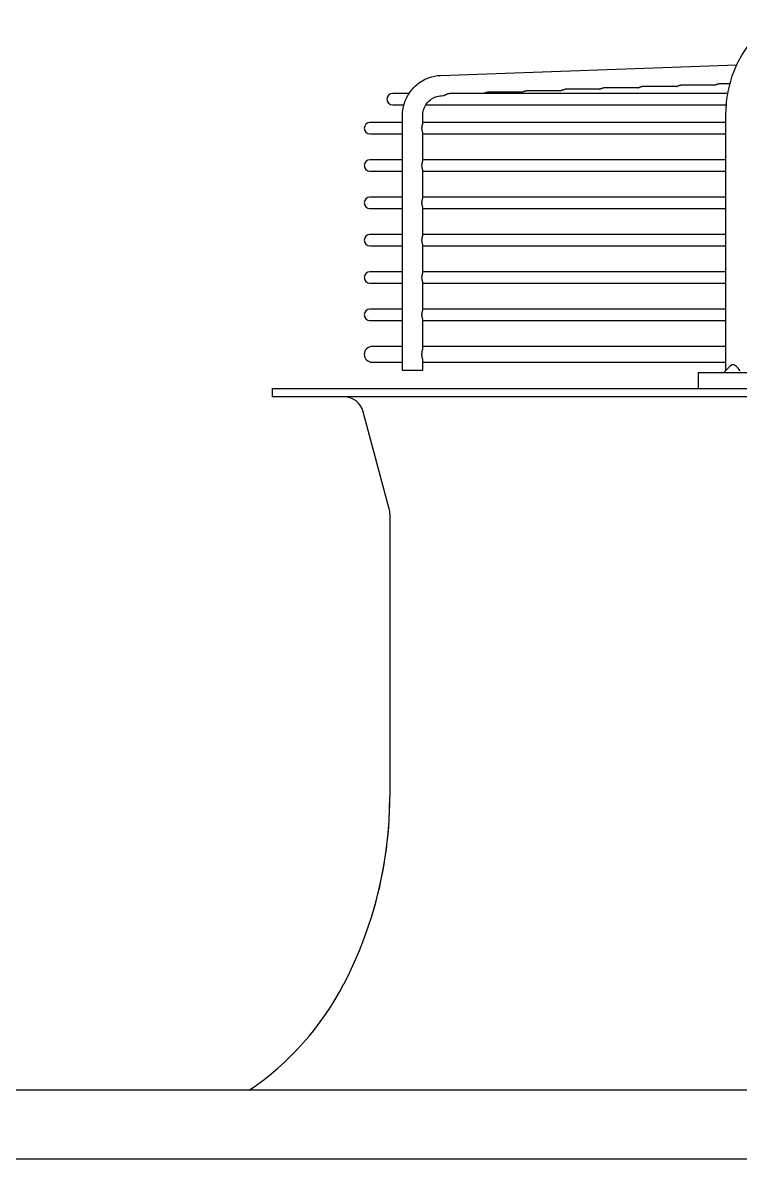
# Model space of a CAD drawing. Header units: millimetres. Extents: x 16200 to 32328, y 19251 to 29476.
# Drawn here: x 16817.8 to 16824.76, y 19596.54 to 19607.57 of the extents above; entities that cross this region are included whole.
import ezdxf

# ---------------------------------------------------------------- set-up
doc = ezdxf.new("R2010")
doc.units = ezdxf.units.MM
doc.header["$LTSCALE"] = 5
doc.layers.add('UNIT', color=6, linetype='Continuous')

msp = doc.modelspace()

# ---------------------------------------------------------------- linework, layer by layer
at = {"layer": 'UNIT'}
for p, q in [((16821.8529, 19607.0623), (16824.7281, 19607.1663)), ((16824.143, 19606.9544), (16823.8096, 19606.9544)), ((16824.5171, 19606.9679), (16824.1837, 19606.9679)), ((16824.6622, 19606.9814), (16824.5579, 19606.9814)), ((16821.547, 19606.8869), (16821.3884, 19606.8869)), ((16821.86, 19606.8656), (16821.8822, 19606.8664)), ((16824.6417, 19606.8869), (16821.9386, 19606.8869)), ((16822.6462, 19606.9004), (16822.3128, 19606.9004)), ((16823.0204, 19606.9139), (16822.687, 19606.9139)), ((16823.3946, 19606.9274), (16823.0612, 19606.9274)), ((16823.7688, 19606.9409), (16823.4354, 19606.9409)), ((16821.3884, 19606.7767), (16821.4974, 19606.7767)), ((16821.7101, 19606.7767), (16824.6274, 19606.7767)), ((16821.4827, 19604.1995), (16821.4827, 19606.6689)), ((16821.6796, 19606.589), (16821.6796, 19606.6689)), ((16824.6228, 19604.1995), (16824.6228, 19606.6689)), ((16821.4827, 19606.605), (16821.168, 19606.605)), ((16824.6228, 19606.605), (16821.6796, 19606.605)), ((16821.168, 19606.4948), (16821.4827, 19606.4948)), ((16821.6796, 19606.2268), (16821.6796, 19606.5107)), ((16821.6796, 19606.4948), (16824.6228, 19606.4948)), ((16821.4827, 19606.2428), (16821.168, 19606.2428)), ((16824.6228, 19606.2428), (16821.6796, 19606.2428)), ((16821.168, 19606.1326), (16821.4827, 19606.1326)), ((16821.6796, 19605.8646), (16821.6796, 19606.1485)), ((16821.6796, 19606.1326), (16824.6228, 19606.1326)), ((16821.4827, 19605.8806), (16821.168, 19605.8806)), ((16824.6228, 19605.8806), (16821.6796, 19605.8806)), ((16821.168, 19605.7704), (16821.4827, 19605.7704)), ((16821.6796, 19605.5024), (16821.6796, 19605.7863)), ((16821.6796, 19605.7704), (16824.6228, 19605.7704)), ((16821.4827, 19605.5184), (16821.168, 19605.5184)), ((16824.6228, 19605.5184), (16821.6796, 19605.5184)), ((16821.168, 19605.4081), (16821.4827, 19605.4081)), ((16821.6796, 19605.1402), (16821.6796, 19605.4241)), ((16821.6796, 19605.4081), (16824.6228, 19605.4081)), ((16821.4827, 19605.1562), (16821.168, 19605.1562)), ((16824.6228, 19605.1562), (16821.6796, 19605.1562)), ((16821.168, 19605.0459), (16821.4827, 19605.0459)), ((16821.6796, 19604.778), (16821.6796, 19605.0619)), ((16821.6796, 19605.0459), (16824.6228, 19605.0459)), ((16821.4827, 19604.794), (16821.168, 19604.794)), ((16824.6228, 19604.794), (16821.6796, 19604.794)), ((16821.168, 19604.6837), (16821.4827, 19604.6837)), ((16821.6796, 19604.4023), (16821.6796, 19604.6997)), ((16821.6796, 19604.6837), (16824.6228, 19604.6837)), ((16821.4827, 19604.4318), (16821.1896, 19604.4318)), ((16824.6228, 19604.4318), (16821.6796, 19604.4318)), ((16821.6796, 19604.1995), (16821.6796, 19604.3077)), ((16821.1896, 19604.2782), (16821.4827, 19604.2782)), ((16821.6796, 19604.1995), (16821.4827, 19604.1995)), ((16821.6796, 19604.2782), (16824.6228, 19604.2782)), ((16824.3529, 19604.1798), (16826.5801, 19604.1798)), ((16824.3529, 19604.1798), (16824.3529, 19604.0223)), ((16820.2191, 19604.0223), (16853.9593, 19604.0223)), ((16820.2191, 19604.0223), (16820.2191, 19603.9436)), ((16853.9593, 19603.9436), (16820.2191, 19603.9436)), ((16821.3542, 19602.8558), (16821.1031, 19603.7974)), ((16821.3609, 19602.8051), (16821.3609, 19600.0641)), ((16819.5989, 19597.2113), (16787.4001, 19597.2113)), ((16848.1957, 19597.2113), (16819.5989, 19597.2113)), ((16847.9461, 19596.542), (16787.6496, 19596.542))]:
    msp.add_line(p, q, dxfattribs=at)
for centre, radius, start, end in [((16821.3884, 19606.8318), 0.0551, 90, 270), ((16821.168, 19606.5499), 0.0551, 90, 270), ((16821.168, 19606.1877), 0.0551, 90, 270), ((16821.168, 19605.8255), 0.0551, 90, 270), ((16821.168, 19605.4633), 0.0551, 90, 270), ((16821.168, 19605.1011), 0.0551, 90, 270), ((16821.168, 19604.7389), 0.0551, 90, 270), ((16821.1896, 19604.355), 0.0768, 90, 270), ((16820.9129, 19603.7467), 0.1969, 14.93142, 90), ((16821.164, 19602.8051), 0.1969, 0, 14.93142), ((16817.4239, 19600.0641), 3.937, 332.49816, 0), ((16817.4239, 19600.0641), 3.937, 342.86807, 0), ((16818.4017, 19599.5551), 2.8346, 304.22448, 332.49816)]:
    msp.add_arc(centre, radius, start, end, dxfattribs=at)
for points, knots in [([(16824.6228, 19606.6689), (16824.6228, 19606.7044), (16824.6243, 19606.7403), (16824.6273, 19606.7757), (16824.6303, 19606.8112), (16824.6347, 19606.8461), (16824.6406, 19606.8808), (16824.6465, 19606.9154), (16824.6539, 19606.9498), (16824.6627, 19606.9833), (16824.6714, 19607.0167), (16824.6815, 19607.0493), (16824.693, 19607.081), (16824.7045, 19607.1128), (16824.7174, 19607.1438), (16824.7314, 19607.1734), (16824.7455, 19607.203), (16824.7607, 19607.2313), (16824.7771, 19607.2583), (16824.7935, 19607.2854), (16824.8112, 19607.3112), (16824.8298, 19607.3354), (16824.8483, 19607.3595), (16824.8678, 19607.382), (16824.8882, 19607.4029), (16824.9087, 19607.4237), (16824.9301, 19607.443), (16824.9521, 19607.4603), (16824.9742, 19607.4777), (16824.9968, 19607.4931), (16825.0202, 19607.5066), (16825.0435, 19607.5201), (16825.0675, 19607.5318), (16825.0918, 19607.5413), (16825.1161, 19607.5509), (16825.1406, 19607.5583), (16825.1656, 19607.5638), (16825.1905, 19607.5692), (16825.2158, 19607.5726), (16825.241, 19607.5738)], [0, 0, 0, 0, 0.076921, 0.076921, 0.076921, 0.1538421, 0.1538421, 0.1538421, 0.2307631, 0.2307631, 0.2307631, 0.3076842, 0.3076842, 0.3076842, 0.3846052, 0.3846052, 0.3846052, 0.4615263, 0.4615263, 0.4615263, 0.5384473, 0.5384473, 0.5384473, 0.6153684, 0.6153684, 0.6153684, 0.6922894, 0.6922894, 0.6922894, 0.7692105, 0.7692105, 0.7692105, 0.8461315, 0.8461315, 0.8461315, 0.9230526, 0.9230526, 0.9230526, 1, 1, 1, 1]), ([(16821.4827, 19606.6689), (16821.4827, 19606.7088), (16821.4887, 19606.7488), (16821.5121, 19606.8252), (16821.5295, 19606.8616), (16821.5744, 19606.9274), (16821.6019, 19606.9569), (16821.6644, 19607.006), (16821.6994, 19607.0256), (16821.7739, 19607.0531), (16821.8133, 19607.0609), (16821.8529, 19607.0623)], [1.5707963, 1.5707963, 1.5707963, 1.5707963, 1.8779743, 1.8779743, 2.1851522, 2.1851522, 2.4923302, 2.4923302, 2.7995081, 2.7995081, 3.1066861, 3.1066861, 3.1066861, 3.1066861]), ([(16823.7688, 19606.9409), (16823.7694, 19606.9413), (16823.7701, 19606.9417), (16823.7708, 19606.9421), (16823.7717, 19606.9426), (16823.7727, 19606.9431), (16823.7736, 19606.9436), (16823.7745, 19606.9441), (16823.7755, 19606.9446), (16823.7764, 19606.9451), (16823.7774, 19606.9456), (16823.7784, 19606.9461), (16823.7793, 19606.9466), (16823.7803, 19606.947), (16823.7813, 19606.9475), (16823.7823, 19606.9479), (16823.7833, 19606.9484), (16823.7842, 19606.9488), (16823.7852, 19606.9492), (16823.7862, 19606.9496), (16823.7872, 19606.95), (16823.7882, 19606.9504), (16823.7892, 19606.9507), (16823.7902, 19606.9511), (16823.7913, 19606.9514), (16823.7923, 19606.9517), (16823.7933, 19606.952), (16823.7943, 19606.9523), (16823.7953, 19606.9526), (16823.7963, 19606.9528), (16823.7973, 19606.953), (16823.7983, 19606.9532), (16823.7993, 19606.9534), (16823.8003, 19606.9536), (16823.8013, 19606.9538), (16823.8023, 19606.9539), (16823.8033, 19606.954), (16823.8043, 19606.9542), (16823.8053, 19606.9542), (16823.8062, 19606.9543), (16823.8072, 19606.9544), (16823.8082, 19606.9544), (16823.8092, 19606.9544), (16823.8093, 19606.9544), (16823.8094, 19606.9544), (16823.8096, 19606.9544)], [0.17689154, 0.17689154, 0.17689154, 0.17689154, 0.19512195, 0.19512195, 0.19512195, 0.2195122, 0.2195122, 0.2195122, 0.24390244, 0.24390244, 0.24390244, 0.26829268, 0.26829268, 0.26829268, 0.29268293, 0.29268293, 0.29268293, 0.31707317, 0.31707317, 0.31707317, 0.34146341, 0.34146341, 0.34146341, 0.36585366, 0.36585366, 0.36585366, 0.3902439, 0.3902439, 0.3902439, 0.41463415, 0.41463415, 0.41463415, 0.43902439, 0.43902439, 0.43902439, 0.46341463, 0.46341463, 0.46341463, 0.48780488, 0.48780488, 0.48780488, 0.51219512, 0.51219512, 0.51219512, 0.51556798, 0.51556798, 0.51556798, 0.51556798]), ([(16824.143, 19606.9544), (16824.1436, 19606.9548), (16824.1443, 19606.9552), (16824.145, 19606.9556), (16824.1459, 19606.9561), (16824.1469, 19606.9566), (16824.1478, 19606.9571), (16824.1487, 19606.9576), (16824.1497, 19606.9581), (16824.1506, 19606.9586), (16824.1516, 19606.9591), (16824.1526, 19606.9596), (16824.1535, 19606.9601), (16824.1545, 19606.9605), (16824.1555, 19606.961), (16824.1565, 19606.9614), (16824.1575, 19606.9619), (16824.1585, 19606.9623), (16824.1595, 19606.9627), (16824.1604, 19606.9631), (16824.1614, 19606.9635), (16824.1624, 19606.9639), (16824.1634, 19606.9642), (16824.1645, 19606.9646), (16824.1655, 19606.9649), (16824.1665, 19606.9652), (16824.1675, 19606.9655), (16824.1685, 19606.9658), (16824.1695, 19606.966), (16824.1705, 19606.9663), (16824.1715, 19606.9665), (16824.1725, 19606.9667), (16824.1735, 19606.9669), (16824.1745, 19606.9671), (16824.1755, 19606.9673), (16824.1765, 19606.9674), (16824.1775, 19606.9675), (16824.1785, 19606.9677), (16824.1795, 19606.9677), (16824.1804, 19606.9678), (16824.1814, 19606.9679), (16824.1824, 19606.9679), (16824.1833, 19606.9679), (16824.1835, 19606.9679), (16824.1836, 19606.9679), (16824.1837, 19606.9679)], [0.17654387, 0.17654387, 0.17654387, 0.17654387, 0.19512195, 0.19512195, 0.19512195, 0.2195122, 0.2195122, 0.2195122, 0.24390244, 0.24390244, 0.24390244, 0.26829268, 0.26829268, 0.26829268, 0.29268293, 0.29268293, 0.29268293, 0.31707317, 0.31707317, 0.31707317, 0.34146341, 0.34146341, 0.34146341, 0.36585366, 0.36585366, 0.36585366, 0.3902439, 0.3902439, 0.3902439, 0.41463415, 0.41463415, 0.41463415, 0.43902439, 0.43902439, 0.43902439, 0.46341463, 0.46341463, 0.46341463, 0.48780488, 0.48780488, 0.48780488, 0.51219512, 0.51219512, 0.51219512, 0.51558176, 0.51558176, 0.51558176, 0.51558176]), ([(16824.5171, 19606.9679), (16824.5178, 19606.9683), (16824.5185, 19606.9687), (16824.5192, 19606.9691), (16824.5202, 19606.9696), (16824.5211, 19606.9701), (16824.522, 19606.9706), (16824.523, 19606.9711), (16824.5239, 19606.9716), (16824.5249, 19606.9721), (16824.5258, 19606.9726), (16824.5268, 19606.9731), (16824.5278, 19606.9736), (16824.5287, 19606.9741), (16824.5297, 19606.9745), (16824.5307, 19606.975), (16824.5317, 19606.9754), (16824.5327, 19606.9758), (16824.5337, 19606.9762), (16824.5347, 19606.9766), (16824.5357, 19606.977), (16824.5367, 19606.9774), (16824.5377, 19606.9777), (16824.5387, 19606.9781), (16824.5397, 19606.9784), (16824.5407, 19606.9787), (16824.5417, 19606.979), (16824.5427, 19606.9793), (16824.5437, 19606.9795), (16824.5447, 19606.9798), (16824.5457, 19606.98), (16824.5467, 19606.9802), (16824.5477, 19606.9804), (16824.5487, 19606.9806), (16824.5497, 19606.9808), (16824.5507, 19606.9809), (16824.5517, 19606.981), (16824.5527, 19606.9811), (16824.5537, 19606.9812), (16824.5546, 19606.9813), (16824.5556, 19606.9814), (16824.5566, 19606.9814), (16824.5575, 19606.9814), (16824.5577, 19606.9814), (16824.5578, 19606.9814), (16824.5579, 19606.9814)], [0.1761954, 0.1761954, 0.1761954, 0.1761954, 0.19512195, 0.19512195, 0.19512195, 0.2195122, 0.2195122, 0.2195122, 0.24390244, 0.24390244, 0.24390244, 0.26829268, 0.26829268, 0.26829268, 0.29268293, 0.29268293, 0.29268293, 0.31707317, 0.31707317, 0.31707317, 0.34146341, 0.34146341, 0.34146341, 0.36585366, 0.36585366, 0.36585366, 0.3902439, 0.3902439, 0.3902439, 0.41463415, 0.41463415, 0.41463415, 0.43902439, 0.43902439, 0.43902439, 0.46341463, 0.46341463, 0.46341463, 0.48780488, 0.48780488, 0.48780488, 0.51219512, 0.51219512, 0.51219512, 0.51559553, 0.51559553, 0.51559553, 0.51559553]), ([(16821.6796, 19606.6689), (16821.6796, 19606.6894), (16821.6827, 19606.7098), (16821.6946, 19606.7488), (16821.7034, 19606.7672), (16821.7259, 19606.8001), (16821.7395, 19606.8147), (16821.77, 19606.8387), (16821.787, 19606.8481), (16821.8226, 19606.8612), (16821.8412, 19606.8649), (16821.86, 19606.8656)], [1.5707963, 1.5707963, 1.5707963, 1.5707963, 1.8779743, 1.8779743, 2.1851522, 2.1851522, 2.4923302, 2.4923302, 2.7995081, 2.7995081, 3.1066861, 3.1066861, 3.1066861, 3.1066861]), ([(16821.8822, 19606.8664), (16821.8824, 19606.8664), (16821.8825, 19606.8664), (16821.8827, 19606.8664), (16821.883, 19606.8665), (16821.8832, 19606.8665), (16821.8835, 19606.8666), (16821.8841, 19606.8667), (16821.8847, 19606.8668), (16821.8853, 19606.867), (16821.886, 19606.8672), (16821.8866, 19606.8675), (16821.8873, 19606.8678), (16821.888, 19606.8681), (16821.8888, 19606.8684), (16821.8895, 19606.8688), (16821.8903, 19606.8692), (16821.8911, 19606.8696), (16821.8919, 19606.8701), (16821.8927, 19606.8705), (16821.8935, 19606.871), (16821.8944, 19606.8715), (16821.8952, 19606.8719), (16821.8961, 19606.8724), (16821.897, 19606.8729), (16821.8979, 19606.8735), (16821.8988, 19606.874), (16821.8997, 19606.8745), (16821.9006, 19606.875), (16821.9016, 19606.8755), (16821.9025, 19606.876), (16821.9035, 19606.8766), (16821.9044, 19606.8771), (16821.9054, 19606.8776), (16821.9063, 19606.8781), (16821.9073, 19606.8786), (16821.9083, 19606.879), (16821.9092, 19606.8795), (16821.9102, 19606.88), (16821.9112, 19606.8804), (16821.9122, 19606.8809), (16821.9132, 19606.8813), (16821.9142, 19606.8817), (16821.9152, 19606.8821), (16821.9162, 19606.8825), (16821.9172, 19606.8829), (16821.9182, 19606.8832), (16821.9192, 19606.8836), (16821.9202, 19606.8839), (16821.9212, 19606.8842), (16821.9222, 19606.8845), (16821.9233, 19606.8848), (16821.9243, 19606.8851), (16821.9253, 19606.8853), (16821.9263, 19606.8855), (16821.9273, 19606.8858), (16821.9283, 19606.886), (16821.9293, 19606.8861), (16821.9303, 19606.8863), (16821.9313, 19606.8864), (16821.9323, 19606.8866), (16821.9333, 19606.8867), (16821.9343, 19606.8868), (16821.9353, 19606.8868), (16821.9363, 19606.8869), (16821.9372, 19606.8869), (16821.9382, 19606.8869), (16821.9383, 19606.8869), (16821.9385, 19606.8869), (16821.9386, 19606.8869)], [0.00401292, 0.00401292, 0.00401292, 0.00401292, 0.01219512, 0.01219512, 0.01219512, 0.02439024, 0.02439024, 0.02439024, 0.04878049, 0.04878049, 0.04878049, 0.07317073, 0.07317073, 0.07317073, 0.09756098, 0.09756098, 0.09756098, 0.12195122, 0.12195122, 0.12195122, 0.14634146, 0.14634146, 0.14634146, 0.17073171, 0.17073171, 0.17073171, 0.19512195, 0.19512195, 0.19512195, 0.2195122, 0.2195122, 0.2195122, 0.24390244, 0.24390244, 0.24390244, 0.26829268, 0.26829268, 0.26829268, 0.29268293, 0.29268293, 0.29268293, 0.31707317, 0.31707317, 0.31707317, 0.34146341, 0.34146341, 0.34146341, 0.36585366, 0.36585366, 0.36585366, 0.3902439, 0.3902439, 0.3902439, 0.41463415, 0.41463415, 0.41463415, 0.43902439, 0.43902439, 0.43902439, 0.46341463, 0.46341463, 0.46341463, 0.48780488, 0.48780488, 0.48780488, 0.51219512, 0.51219512, 0.51219512, 0.51549915, 0.51549915, 0.51549915, 0.51549915]), ([(16822.2721, 19606.8869), (16822.2727, 19606.8873), (16822.2733, 19606.8876), (16822.2739, 19606.888), (16822.2749, 19606.8885), (16822.2758, 19606.889), (16822.2767, 19606.8896), (16822.2777, 19606.8901), (16822.2786, 19606.8906), (16822.2796, 19606.8911), (16822.2805, 19606.8916), (16822.2815, 19606.8921), (16822.2825, 19606.8925), (16822.2835, 19606.893), (16822.2844, 19606.8935), (16822.2854, 19606.8939), (16822.2864, 19606.8944), (16822.2874, 19606.8948), (16822.2884, 19606.8952), (16822.2894, 19606.8956), (16822.2904, 19606.896), (16822.2914, 19606.8964), (16822.2924, 19606.8967), (16822.2934, 19606.8971), (16822.2944, 19606.8974), (16822.2954, 19606.8977), (16822.2964, 19606.898), (16822.2975, 19606.8983), (16822.2985, 19606.8986), (16822.2995, 19606.8988), (16822.3005, 19606.899), (16822.3015, 19606.8993), (16822.3025, 19606.8995), (16822.3035, 19606.8996), (16822.3045, 19606.8998), (16822.3055, 19606.8999), (16822.3065, 19606.9001), (16822.3075, 19606.9002), (16822.3085, 19606.9003), (16822.3095, 19606.9003), (16822.3105, 19606.9004), (16822.3114, 19606.9004), (16822.3124, 19606.9004), (16822.3125, 19606.9004), (16822.3127, 19606.9004), (16822.3128, 19606.9004)], [0.1782737, 0.1782737, 0.1782737, 0.1782737, 0.19512195, 0.19512195, 0.19512195, 0.2195122, 0.2195122, 0.2195122, 0.24390244, 0.24390244, 0.24390244, 0.26829268, 0.26829268, 0.26829268, 0.29268293, 0.29268293, 0.29268293, 0.31707317, 0.31707317, 0.31707317, 0.34146341, 0.34146341, 0.34146341, 0.36585366, 0.36585366, 0.36585366, 0.3902439, 0.3902439, 0.3902439, 0.41463415, 0.41463415, 0.41463415, 0.43902439, 0.43902439, 0.43902439, 0.46341463, 0.46341463, 0.46341463, 0.48780488, 0.48780488, 0.48780488, 0.51219512, 0.51219512, 0.51219512, 0.5155129, 0.5155129, 0.5155129, 0.5155129]), ([(16822.6462, 19606.9004), (16822.6469, 19606.9008), (16822.6475, 19606.9012), (16822.6482, 19606.9015), (16822.6491, 19606.902), (16822.65, 19606.9026), (16822.6509, 19606.9031), (16822.6519, 19606.9036), (16822.6528, 19606.9041), (16822.6538, 19606.9046), (16822.6547, 19606.9051), (16822.6557, 19606.9056), (16822.6567, 19606.906), (16822.6577, 19606.9065), (16822.6586, 19606.907), (16822.6596, 19606.9074), (16822.6606, 19606.9079), (16822.6616, 19606.9083), (16822.6626, 19606.9087), (16822.6636, 19606.9091), (16822.6646, 19606.9095), (16822.6656, 19606.9099), (16822.6666, 19606.9102), (16822.6676, 19606.9106), (16822.6686, 19606.9109), (16822.6696, 19606.9112), (16822.6707, 19606.9115), (16822.6717, 19606.9118), (16822.6727, 19606.9121), (16822.6737, 19606.9123), (16822.6747, 19606.9125), (16822.6757, 19606.9128), (16822.6767, 19606.9129), (16822.6777, 19606.9131), (16822.6787, 19606.9133), (16822.6797, 19606.9134), (16822.6807, 19606.9136), (16822.6817, 19606.9137), (16822.6827, 19606.9138), (16822.6837, 19606.9138), (16822.6846, 19606.9139), (16822.6856, 19606.9139), (16822.6866, 19606.9139), (16822.6867, 19606.9139), (16822.6868, 19606.9139), (16822.687, 19606.9139)], [0.17792949, 0.17792949, 0.17792949, 0.17792949, 0.19512195, 0.19512195, 0.19512195, 0.2195122, 0.2195122, 0.2195122, 0.24390244, 0.24390244, 0.24390244, 0.26829268, 0.26829268, 0.26829268, 0.29268293, 0.29268293, 0.29268293, 0.31707317, 0.31707317, 0.31707317, 0.34146341, 0.34146341, 0.34146341, 0.36585366, 0.36585366, 0.36585366, 0.3902439, 0.3902439, 0.3902439, 0.41463415, 0.41463415, 0.41463415, 0.43902439, 0.43902439, 0.43902439, 0.46341463, 0.46341463, 0.46341463, 0.48780488, 0.48780488, 0.48780488, 0.51219512, 0.51219512, 0.51219512, 0.51552666, 0.51552666, 0.51552666, 0.51552666]), ([(16823.0204, 19606.9139), (16823.0211, 19606.9143), (16823.0217, 19606.9147), (16823.0224, 19606.915), (16823.0233, 19606.9156), (16823.0242, 19606.9161), (16823.0252, 19606.9166), (16823.0261, 19606.9171), (16823.027, 19606.9176), (16823.028, 19606.9181), (16823.029, 19606.9186), (16823.0299, 19606.9191), (16823.0309, 19606.9196), (16823.0319, 19606.92), (16823.0329, 19606.9205), (16823.0338, 19606.9209), (16823.0348, 19606.9214), (16823.0358, 19606.9218), (16823.0368, 19606.9222), (16823.0378, 19606.9226), (16823.0388, 19606.923), (16823.0398, 19606.9234), (16823.0408, 19606.9237), (16823.0418, 19606.9241), (16823.0428, 19606.9244), (16823.0439, 19606.9247), (16823.0449, 19606.925), (16823.0459, 19606.9253), (16823.0469, 19606.9256), (16823.0479, 19606.9258), (16823.0489, 19606.926), (16823.0499, 19606.9262), (16823.0509, 19606.9264), (16823.0519, 19606.9266), (16823.0529, 19606.9268), (16823.0539, 19606.9269), (16823.0549, 19606.927), (16823.0559, 19606.9272), (16823.0569, 19606.9273), (16823.0579, 19606.9273), (16823.0588, 19606.9274), (16823.0598, 19606.9274), (16823.0608, 19606.9274), (16823.0609, 19606.9274), (16823.061, 19606.9274), (16823.0612, 19606.9274)], [0.17758438, 0.17758438, 0.17758438, 0.17758438, 0.19512195, 0.19512195, 0.19512195, 0.2195122, 0.2195122, 0.2195122, 0.24390244, 0.24390244, 0.24390244, 0.26829268, 0.26829268, 0.26829268, 0.29268293, 0.29268293, 0.29268293, 0.31707317, 0.31707317, 0.31707317, 0.34146341, 0.34146341, 0.34146341, 0.36585366, 0.36585366, 0.36585366, 0.3902439, 0.3902439, 0.3902439, 0.41463415, 0.41463415, 0.41463415, 0.43902439, 0.43902439, 0.43902439, 0.46341463, 0.46341463, 0.46341463, 0.48780488, 0.48780488, 0.48780488, 0.51219512, 0.51219512, 0.51219512, 0.51554043, 0.51554043, 0.51554043, 0.51554043]), ([(16823.3946, 19606.9274), (16823.3953, 19606.9278), (16823.3959, 19606.9282), (16823.3966, 19606.9286), (16823.3975, 19606.9291), (16823.3984, 19606.9296), (16823.3994, 19606.9301), (16823.4003, 19606.9306), (16823.4013, 19606.9311), (16823.4022, 19606.9316), (16823.4032, 19606.9321), (16823.4041, 19606.9326), (16823.4051, 19606.9331), (16823.4061, 19606.9335), (16823.4071, 19606.934), (16823.4081, 19606.9344), (16823.409, 19606.9349), (16823.41, 19606.9353), (16823.411, 19606.9357), (16823.412, 19606.9361), (16823.413, 19606.9365), (16823.414, 19606.9369), (16823.415, 19606.9372), (16823.416, 19606.9376), (16823.417, 19606.9379), (16823.4181, 19606.9382), (16823.4191, 19606.9385), (16823.4201, 19606.9388), (16823.4211, 19606.9391), (16823.4221, 19606.9393), (16823.4231, 19606.9395), (16823.4241, 19606.9397), (16823.4251, 19606.9399), (16823.4261, 19606.9401), (16823.4271, 19606.9403), (16823.4281, 19606.9404), (16823.4291, 19606.9405), (16823.4301, 19606.9407), (16823.4311, 19606.9407), (16823.4321, 19606.9408), (16823.433, 19606.9409), (16823.434, 19606.9409), (16823.435, 19606.9409), (16823.4351, 19606.9409), (16823.4352, 19606.9409), (16823.4354, 19606.9409)], [0.17723839, 0.17723839, 0.17723839, 0.17723839, 0.19512195, 0.19512195, 0.19512195, 0.2195122, 0.2195122, 0.2195122, 0.24390244, 0.24390244, 0.24390244, 0.26829268, 0.26829268, 0.26829268, 0.29268293, 0.29268293, 0.29268293, 0.31707317, 0.31707317, 0.31707317, 0.34146341, 0.34146341, 0.34146341, 0.36585366, 0.36585366, 0.36585366, 0.3902439, 0.3902439, 0.3902439, 0.41463415, 0.41463415, 0.41463415, 0.43902439, 0.43902439, 0.43902439, 0.46341463, 0.46341463, 0.46341463, 0.48780488, 0.48780488, 0.48780488, 0.51219512, 0.51219512, 0.51219512, 0.5155542, 0.5155542, 0.5155542, 0.5155542]), ([(16821.6726, 19606.5499), (16821.6726, 19606.5509), (16821.6726, 19606.5529), (16821.6728, 19606.5559), (16821.673, 19606.5588), (16821.6734, 19606.5618), (16821.6738, 19606.5646), (16821.6743, 19606.5674), (16821.6748, 19606.5701), (16821.6755, 19606.5728), (16821.6761, 19606.5753), (16821.6768, 19606.5777), (16821.6775, 19606.58), (16821.6781, 19606.5821), (16821.6787, 19606.5841), (16821.6792, 19606.5859), (16821.6795, 19606.5875), (16821.6796, 19606.5885), (16821.6796, 19606.589), (16821.6796, 19606.589)], [0, 0, 0, 0, 0.04761905, 0.0952381, 0.14285714, 0.19047619, 0.23809524, 0.28571429, 0.33333333, 0.38095238, 0.42857143, 0.47619048, 0.52380952, 0.57142857, 0.61904762, 0.66666667, 0.71428571, 0.76190476, 0.76755733, 0.76755733, 0.76755733, 0.76755733]), ([(16821.6796, 19606.5107), (16821.6796, 19606.5108), (16821.6796, 19606.5113), (16821.6795, 19606.5122), (16821.6792, 19606.5138), (16821.6787, 19606.5156), (16821.6781, 19606.5176), (16821.6775, 19606.5198), (16821.6768, 19606.522), (16821.6761, 19606.5245), (16821.6755, 19606.527), (16821.6748, 19606.5296), (16821.6743, 19606.5323), (16821.6738, 19606.5351), (16821.6734, 19606.538), (16821.673, 19606.5409), (16821.6728, 19606.5439), (16821.6726, 19606.5469), (16821.6726, 19606.5489), (16821.6726, 19606.5499)], [0.23243408, 0.23243408, 0.23243408, 0.23243408, 0.23809524, 0.28571429, 0.33333333, 0.38095238, 0.42857143, 0.47619048, 0.52380952, 0.57142857, 0.61904762, 0.66666667, 0.71428571, 0.76190476, 0.80952381, 0.85714286, 0.9047619, 0.95238095, 1, 1, 1, 1]), ([(16821.6726, 19606.1877), (16821.6726, 19606.1887), (16821.6726, 19606.1907), (16821.6728, 19606.1937), (16821.673, 19606.1966), (16821.6734, 19606.1995), (16821.6738, 19606.2024), (16821.6743, 19606.2052), (16821.6748, 19606.2079), (16821.6755, 19606.2106), (16821.6761, 19606.2131), (16821.6768, 19606.2155), (16821.6775, 19606.2178), (16821.6781, 19606.2199), (16821.6787, 19606.2219), (16821.6792, 19606.2237), (16821.6795, 19606.2253), (16821.6796, 19606.2263), (16821.6796, 19606.2268), (16821.6796, 19606.2268)], [0, 0, 0, 0, 0.04761905, 0.0952381, 0.14285714, 0.19047619, 0.23809524, 0.28571429, 0.33333333, 0.38095238, 0.42857143, 0.47619048, 0.52380952, 0.57142857, 0.61904762, 0.66666667, 0.71428571, 0.76190476, 0.76755733, 0.76755733, 0.76755733, 0.76755733]), ([(16821.6796, 19606.1485), (16821.6796, 19606.1486), (16821.6796, 19606.1491), (16821.6795, 19606.15), (16821.6792, 19606.1516), (16821.6787, 19606.1534), (16821.6781, 19606.1554), (16821.6775, 19606.1576), (16821.6768, 19606.1598), (16821.6761, 19606.1623), (16821.6755, 19606.1648), (16821.6748, 19606.1674), (16821.6743, 19606.1701), (16821.6738, 19606.1729), (16821.6734, 19606.1758), (16821.673, 19606.1787), (16821.6728, 19606.1817), (16821.6726, 19606.1847), (16821.6726, 19606.1867), (16821.6726, 19606.1877)], [0.23243408, 0.23243408, 0.23243408, 0.23243408, 0.23809524, 0.28571429, 0.33333333, 0.38095238, 0.42857143, 0.47619048, 0.52380952, 0.57142857, 0.61904762, 0.66666667, 0.71428571, 0.76190476, 0.80952381, 0.85714286, 0.9047619, 0.95238095, 1, 1, 1, 1]), ([(16821.6726, 19605.8255), (16821.6726, 19605.8265), (16821.6726, 19605.8285), (16821.6728, 19605.8315), (16821.673, 19605.8344), (16821.6734, 19605.8373), (16821.6738, 19605.8402), (16821.6743, 19605.843), (16821.6748, 19605.8457), (16821.6755, 19605.8484), (16821.6761, 19605.8509), (16821.6768, 19605.8533), (16821.6775, 19605.8556), (16821.6781, 19605.8577), (16821.6787, 19605.8597), (16821.6792, 19605.8615), (16821.6795, 19605.8631), (16821.6796, 19605.8641), (16821.6796, 19605.8646), (16821.6796, 19605.8646)], [0, 0, 0, 0, 0.04761905, 0.0952381, 0.14285714, 0.19047619, 0.23809524, 0.28571429, 0.33333333, 0.38095238, 0.42857143, 0.47619048, 0.52380952, 0.57142857, 0.61904762, 0.66666667, 0.71428571, 0.76190476, 0.76755733, 0.76755733, 0.76755733, 0.76755733]), ([(16821.6796, 19605.7863), (16821.6796, 19605.7864), (16821.6796, 19605.7868), (16821.6795, 19605.7878), (16821.6792, 19605.7894), (16821.6787, 19605.7912), (16821.6781, 19605.7932), (16821.6775, 19605.7954), (16821.6768, 19605.7976), (16821.6761, 19605.8), (16821.6755, 19605.8026), (16821.6748, 19605.8052), (16821.6743, 19605.8079), (16821.6738, 19605.8107), (16821.6734, 19605.8136), (16821.673, 19605.8165), (16821.6728, 19605.8195), (16821.6726, 19605.8225), (16821.6726, 19605.8245), (16821.6726, 19605.8255)], [0.23243408, 0.23243408, 0.23243408, 0.23243408, 0.23809524, 0.28571429, 0.33333333, 0.38095238, 0.42857143, 0.47619048, 0.52380952, 0.57142857, 0.61904762, 0.66666667, 0.71428571, 0.76190476, 0.80952381, 0.85714286, 0.9047619, 0.95238095, 1, 1, 1, 1]), ([(16821.6726, 19605.4633), (16821.6726, 19605.4643), (16821.6726, 19605.4663), (16821.6728, 19605.4693), (16821.673, 19605.4722), (16821.6734, 19605.4751), (16821.6738, 19605.478), (16821.6743, 19605.4808), (16821.6748, 19605.4835), (16821.6755, 19605.4862), (16821.6761, 19605.4887), (16821.6768, 19605.4911), (16821.6775, 19605.4934), (16821.6781, 19605.4955), (16821.6787, 19605.4975), (16821.6792, 19605.4993), (16821.6795, 19605.5009), (16821.6796, 19605.5019), (16821.6796, 19605.5024), (16821.6796, 19605.5024)], [0, 0, 0, 0, 0.04761905, 0.0952381, 0.14285714, 0.19047619, 0.23809524, 0.28571429, 0.33333333, 0.38095238, 0.42857143, 0.47619048, 0.52380952, 0.57142857, 0.61904762, 0.66666667, 0.71428571, 0.76190476, 0.76755733, 0.76755733, 0.76755733, 0.76755733]), ([(16821.6796, 19605.4241), (16821.6796, 19605.4242), (16821.6796, 19605.4246), (16821.6795, 19605.4256), (16821.6792, 19605.4272), (16821.6787, 19605.429), (16821.6781, 19605.431), (16821.6775, 19605.4331), (16821.6768, 19605.4354), (16821.6761, 19605.4378), (16821.6755, 19605.4404), (16821.6748, 19605.443), (16821.6743, 19605.4457), (16821.6738, 19605.4485), (16821.6734, 19605.4514), (16821.673, 19605.4543), (16821.6728, 19605.4573), (16821.6726, 19605.4603), (16821.6726, 19605.4623), (16821.6726, 19605.4633)], [0.23243408, 0.23243408, 0.23243408, 0.23243408, 0.23809524, 0.28571429, 0.33333333, 0.38095238, 0.42857143, 0.47619048, 0.52380952, 0.57142857, 0.61904762, 0.66666667, 0.71428571, 0.76190476, 0.80952381, 0.85714286, 0.9047619, 0.95238095, 1, 1, 1, 1]), ([(16821.6726, 19605.1011), (16821.6726, 19605.1021), (16821.6726, 19605.1041), (16821.6728, 19605.1071), (16821.673, 19605.11), (16821.6734, 19605.1129), (16821.6738, 19605.1158), (16821.6743, 19605.1186), (16821.6748, 19605.1213), (16821.6755, 19605.1239), (16821.6761, 19605.1265), (16821.6768, 19605.1289), (16821.6775, 19605.1312), (16821.6781, 19605.1333), (16821.6787, 19605.1353), (16821.6792, 19605.1371), (16821.6795, 19605.1387), (16821.6796, 19605.1397), (16821.6796, 19605.1402), (16821.6796, 19605.1402)], [0, 0, 0, 0, 0.04761905, 0.0952381, 0.14285714, 0.19047619, 0.23809524, 0.28571429, 0.33333333, 0.38095238, 0.42857143, 0.47619048, 0.52380952, 0.57142857, 0.61904762, 0.66666667, 0.71428571, 0.76190476, 0.76755733, 0.76755733, 0.76755733, 0.76755733]), ([(16821.6796, 19605.0619), (16821.6796, 19605.062), (16821.6796, 19605.0624), (16821.6795, 19605.0634), (16821.6792, 19605.065), (16821.6787, 19605.0668), (16821.6781, 19605.0688), (16821.6775, 19605.0709), (16821.6768, 19605.0732), (16821.6761, 19605.0756), (16821.6755, 19605.0782), (16821.6748, 19605.0808), (16821.6743, 19605.0835), (16821.6738, 19605.0863), (16821.6734, 19605.0892), (16821.673, 19605.0921), (16821.6728, 19605.0951), (16821.6726, 19605.0981), (16821.6726, 19605.1001), (16821.6726, 19605.1011)], [0.23243408, 0.23243408, 0.23243408, 0.23243408, 0.23809524, 0.28571429, 0.33333333, 0.38095238, 0.42857143, 0.47619048, 0.52380952, 0.57142857, 0.61904762, 0.66666667, 0.71428571, 0.76190476, 0.80952381, 0.85714286, 0.9047619, 0.95238095, 1, 1, 1, 1]), ([(16821.6726, 19604.7389), (16821.6726, 19604.7399), (16821.6726, 19604.7419), (16821.6728, 19604.7448), (16821.673, 19604.7478), (16821.6734, 19604.7507), (16821.6738, 19604.7536), (16821.6743, 19604.7564), (16821.6748, 19604.7591), (16821.6755, 19604.7617), (16821.6761, 19604.7643), (16821.6768, 19604.7667), (16821.6775, 19604.769), (16821.6781, 19604.7711), (16821.6787, 19604.7731), (16821.6792, 19604.7749), (16821.6795, 19604.7765), (16821.6796, 19604.7775), (16821.6796, 19604.7779), (16821.6796, 19604.778)], [0, 0, 0, 0, 0.04761905, 0.0952381, 0.14285714, 0.19047619, 0.23809524, 0.28571429, 0.33333333, 0.38095238, 0.42857143, 0.47619048, 0.52380952, 0.57142857, 0.61904762, 0.66666667, 0.71428571, 0.76190476, 0.76755733, 0.76755733, 0.76755733, 0.76755733]), ([(16821.6796, 19604.6997), (16821.6796, 19604.6998), (16821.6796, 19604.7002), (16821.6795, 19604.7012), (16821.6792, 19604.7028), (16821.6787, 19604.7046), (16821.6781, 19604.7066), (16821.6775, 19604.7087), (16821.6768, 19604.711), (16821.6761, 19604.7134), (16821.6755, 19604.716), (16821.6748, 19604.7186), (16821.6743, 19604.7213), (16821.6738, 19604.7241), (16821.6734, 19604.727), (16821.673, 19604.7299), (16821.6728, 19604.7329), (16821.6726, 19604.7359), (16821.6726, 19604.7379), (16821.6726, 19604.7389)], [0.23243408, 0.23243408, 0.23243408, 0.23243408, 0.23809524, 0.28571429, 0.33333333, 0.38095238, 0.42857143, 0.47619048, 0.52380952, 0.57142857, 0.61904762, 0.66666667, 0.71428571, 0.76190476, 0.80952381, 0.85714286, 0.9047619, 0.95238095, 1, 1, 1, 1]), ([(16821.6726, 19604.355), (16821.6726, 19604.3563), (16821.6726, 19604.3589), (16821.6728, 19604.3628), (16821.6731, 19604.3666), (16821.6735, 19604.3703), (16821.674, 19604.3739), (16821.6746, 19604.3775), (16821.6752, 19604.3808), (16821.6759, 19604.3841), (16821.6766, 19604.3871), (16821.6772, 19604.39), (16821.6779, 19604.3927), (16821.6785, 19604.3952), (16821.679, 19604.3974), (16821.6794, 19604.3995), (16821.6796, 19604.4011), (16821.6796, 19604.402), (16821.6796, 19604.4023)], [0, 0, 0, 0, 0.04761905, 0.0952381, 0.14285714, 0.19047619, 0.23809524, 0.28571429, 0.33333333, 0.38095238, 0.42857143, 0.47619048, 0.52380952, 0.57142857, 0.61904762, 0.66666667, 0.71428571, 0.74720176, 0.74720176, 0.74720176, 0.74720176]), ([(16821.6796, 19604.3077), (16821.6796, 19604.308), (16821.6796, 19604.3089), (16821.6794, 19604.3105), (16821.679, 19604.3126), (16821.6785, 19604.3148), (16821.6779, 19604.3173), (16821.6772, 19604.32), (16821.6766, 19604.3229), (16821.6759, 19604.3259), (16821.6752, 19604.3292), (16821.6746, 19604.3325), (16821.674, 19604.336), (16821.6735, 19604.3397), (16821.6731, 19604.3434), (16821.6728, 19604.3472), (16821.6726, 19604.3511), (16821.6726, 19604.3537), (16821.6726, 19604.355)], [0.25278988, 0.25278988, 0.25278988, 0.25278988, 0.28571429, 0.33333333, 0.38095238, 0.42857143, 0.47619048, 0.52380952, 0.57142857, 0.61904762, 0.66666667, 0.71428571, 0.76190476, 0.80952381, 0.85714286, 0.9047619, 0.95238095, 1, 1, 1, 1]), ([(16824.762, 19604.1961), (16824.7475, 19604.2137), (16824.7354, 19604.2275), (16824.7189, 19604.2427), (16824.7133, 19604.247), (16824.7049, 19604.2514), (16824.702, 19604.2526), (16824.6968, 19604.2538), (16824.6946, 19604.2541), (16824.6902, 19604.2541), (16824.688, 19604.2538), (16824.6828, 19604.2526), (16824.6799, 19604.2514), (16824.6715, 19604.247), (16824.6659, 19604.2427), (16824.657, 19604.2345), (16824.6539, 19604.2314), (16824.6507, 19604.228)], [-0.85353786, -0.85353786, -0.85353786, -0.85353786, -0.64697279, -0.64697279, -0.53019487, -0.53019487, -0.47055032, -0.47055032, -0.42676959, -0.42676959, -0.38298885, -0.38298885, -0.32334424, -0.32334424, -0.20656606, -0.20656606, -0.14841076, -0.14841076, -0.14841076, -0.14841076])]:
    msp.add_open_spline(points, degree=3, knots=knots, dxfattribs=at)
msp.add_open_spline([(16824.6029, 19604.1798), (16824.6191, 19604.1956), (16824.635, 19604.2117), (16824.6507, 19604.228)], degree=3, dxfattribs=at)

doc.saveas('drawing.dxf')
